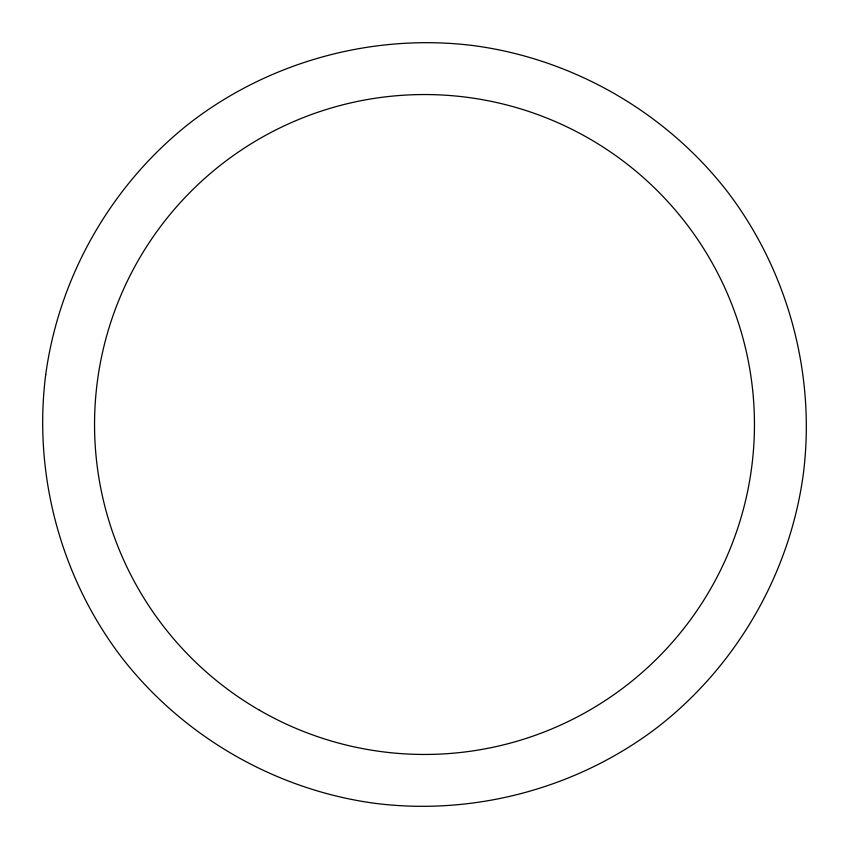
<?xml version="1.0" encoding="UTF-8"?>
<svg xmlns="http://www.w3.org/2000/svg" width="849" height="849" viewBox="0 0 849 849"><rect width="100%" height="100%" fill="white"/><g stroke="black" fill="none" stroke-linecap="round" stroke-linejoin="round"><path stroke-width="1.27" d="M45.719 374.632C33.005 474.092 60.661 577.299 121.396 657.073C182.737 736.391 275.278 789.825 374.632 803.281C474.092 815.995 577.299 788.339 657.073 727.604C736.391 666.263 789.825 573.722 803.281 474.368C815.995 374.908 788.339 271.701 727.604 191.927C666.263 112.609 573.722 59.175 474.368 45.719C374.908 33.005 271.701 60.661 191.927 121.396C112.609 182.737 59.175 275.278 45.719 374.632M259.529 710.252A329.953 329.953 0 0 0 754.453 424.5A329.953 329.953 0 0 0 259.529 138.748A329.953 329.953 0 0 0 259.529 710.252"/></g></svg>
